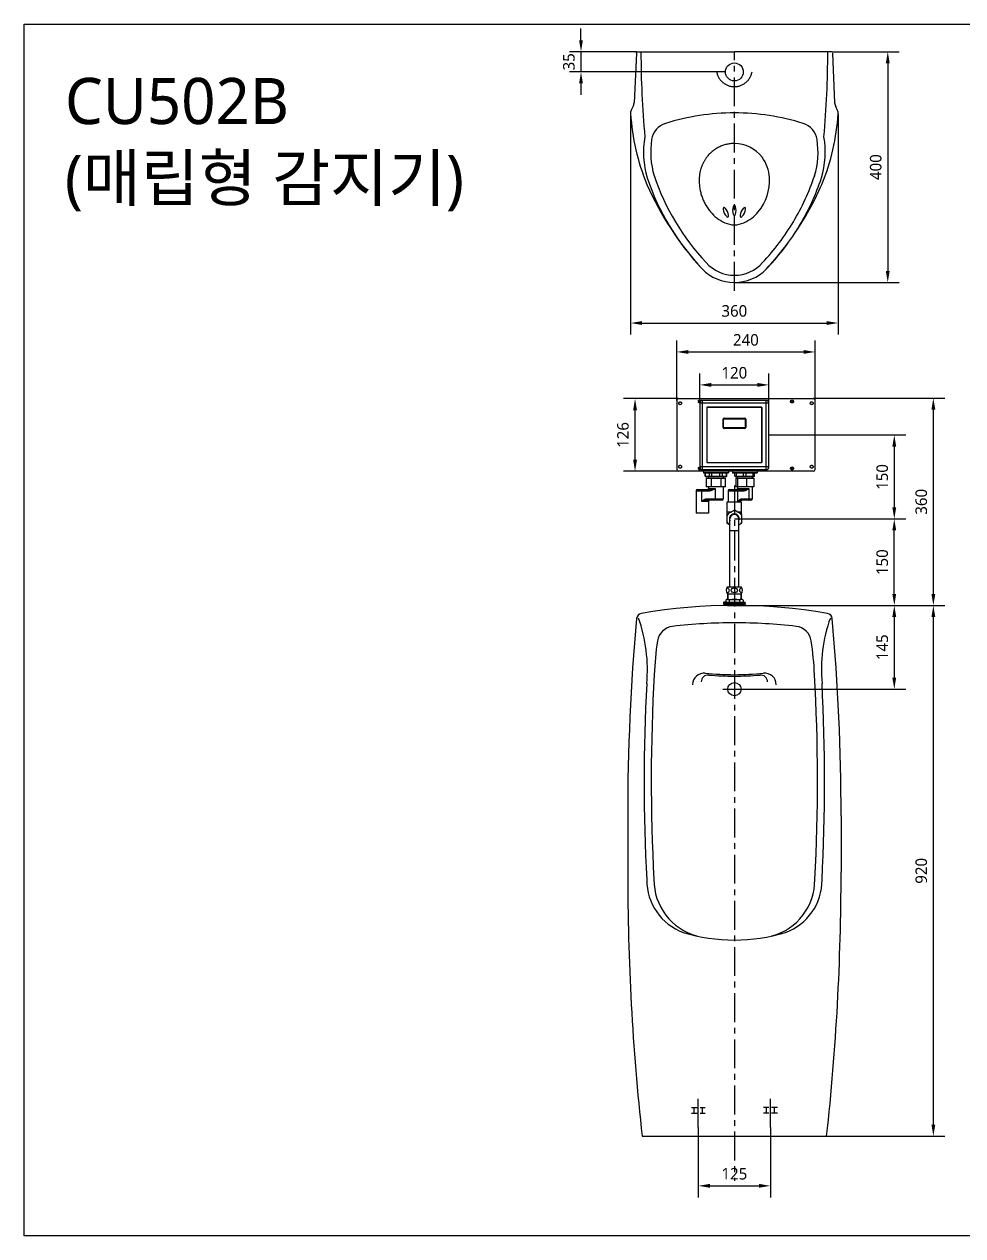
# Model space of a CAD drawing. Extents: x 56 to 5701, y -2170 to 2130.
# Drawn here: x 56 to 1683, y -2170 to -70 of the extents above; entities that cross this region are included whole.
import ezdxf

# ---------------------------------------------------------------- set-up
doc = ezdxf.new("R2010")
doc.units = 0
doc.header["$LTSCALE"] = 20
doc.header["$MEASUREMENT"] = 0
doc.linetypes.add('CENTER', pattern=[2, 1.25, -0.25, 0.25, -0.25])
doc.linetypes.add('HIDDEN', pattern=[0.375, 0.25, -0.125])
doc.layers.get('0').update_dxf_attribs({"linetype": 'CONTINUOUS'})
doc.layers.get('DEFPOINTS').update_dxf_attribs({"linetype": 'CONTINUOUS'})
for name, color, linetype in [('4', 4, 'CONTINUOUS'), ('5', 5, 'CONTINUOUS'), ('CENTER', 2, 'CENTER')]:
    doc.layers.add(name, color=color, linetype=linetype)
doc.styles.add('GHS', font='romans', dxfattribs={"bigfont": 'ghs'})
doc.styles.get("Standard").update_dxf_attribs({"font": 'NanumGothic.ttf'})
doc.dimstyles.get("Standard").update_dxf_attribs({"dimtxt": 0.18, "dimasz": 0.18, "dimexe": 0.18, "dimexo": 0.0625, "dimgap": 0.09, "dimtad": 0, "dimtih": 1, "dimtoh": 1, "dimdec": 4, "dimzin": 0, "dimdsep": 46, "dimtxsty": 'Standard', "dimcen": 0.09, "dimadec": 0, "dimazin": 0, "dimtfac": 1, "dimtdec": 4, "dimtofl": 0, "dimtmove": 0, "dimatfit": 3, "dimfxl": 1, "dimtolj": 1, "dimtzin": 0, "dimarcsym": 0})

# ---------------------------------------------------------------- blocks, each defined once
blk = doc.blocks.new('*D47')
at = {"color": 3, "lineweight": -2, "transparency": 16777216}
for p, q in [((1021, -97.4), (1021, -77.4)), ((1117.4, -117.4), (1001, -117.4)), ((1021, -117.4), (1021, -152.4)), ((1271.4, -152.4), (1001, -152.4)), ((1021, -172.4), (1021, -192.4))]:
    blk.add_line(p, q, dxfattribs=at)
at = {"color": 3, "transparency": 16777216}
for points in [[(1017.7, -97.4), (1024.3, -97.4), (1021, -117.4)], [(1017.7, -172.4), (1024.3, -172.4), (1021, -152.4)]]:
    blk.add_solid(points, dxfattribs=at)
at = {"layer": 'DEFPOINTS', "color": 0, "transparency": 16777216}
for p in [(1117.4, -117.4), (1021, -152.4), (1271.4, -152.4)]:
    blk.add_point(p, dxfattribs=at)
at = {"color": 2, "transparency": 16777216, "insert": (1000.1, -134.9), "char_height": 20, "attachment_point": 5, "rotation": 90}
blk.add_mtext('\\A1;35', dxfattribs=at)
blk = doc.blocks.new('*D48')
at = {"color": 3, "lineweight": -2, "transparency": 16777216}
for p, q in [((1456.5, -117.4), (1572.9, -117.4)), ((1552.9, -137.4), (1552.9, -497.4)), ((1286.9, -517.4), (1572.9, -517.4))]:
    blk.add_line(p, q, dxfattribs=at)
at = {"color": 3, "transparency": 16777216}
for points in [[(1549.5, -137.4), (1556.2, -137.4), (1552.9, -117.4)], [(1549.5, -497.4), (1556.2, -497.4), (1552.9, -517.4)]]:
    blk.add_solid(points, dxfattribs=at)
at = {"layer": 'DEFPOINTS', "color": 0, "transparency": 16777216}
for p in [(1456.5, -117.4), (1286.9, -517.4), (1552.9, -517.4)]:
    blk.add_point(p, dxfattribs=at)
at = {"color": 2, "transparency": 16777216, "insert": (1532.1, -317.4), "char_height": 20, "attachment_point": 5, "rotation": 90}
blk.add_mtext('\\A1;400', dxfattribs=at)
blk = doc.blocks.new('*D49')
at = {"color": 3, "lineweight": -2, "transparency": 16777216}
for p, q in [((1286.9, -1077.2), (1584.2, -1077.2)), ((1564.2, -1097.2), (1564.2, -1202.2)), ((1298.4, -1222.2), (1584.2, -1222.2))]:
    blk.add_line(p, q, dxfattribs=at)
at = {"color": 3, "transparency": 16777216}
for points in [[(1560.8, -1097.2), (1567.5, -1097.2), (1564.2, -1077.2)], [(1560.8, -1202.2), (1567.5, -1202.2), (1564.2, -1222.2)]]:
    blk.add_solid(points, dxfattribs=at)
at = {"layer": 'DEFPOINTS', "color": 0, "transparency": 16777216}
for p in [(1286.9, -1077.2), (1298.4, -1222.2), (1564.2, -1222.2)]:
    blk.add_point(p, dxfattribs=at)
at = {"color": 2, "transparency": 16777216, "insert": (1543.4, -1149.7), "char_height": 20, "attachment_point": 5, "rotation": 90}
blk.add_mtext('\\A1;145', dxfattribs=at)
blk = doc.blocks.new('*D50')
at = {"color": 3, "lineweight": -2, "transparency": 16777216}
for p, q in [((1571.9, -1077.2), (1651.9, -1077.2)), ((1631.9, -1977.2), (1631.9, -1097.2)), ((1446.9, -1997.2), (1651.9, -1997.2))]:
    blk.add_line(p, q, dxfattribs=at)
at = {"color": 3, "transparency": 16777216}
for points in [[(1628.6, -1097.2), (1635.3, -1097.2), (1631.9, -1077.2)], [(1628.6, -1977.2), (1635.3, -1977.2), (1631.9, -1997.2)]]:
    blk.add_solid(points, dxfattribs=at)
at = {"layer": 'DEFPOINTS', "color": 0, "transparency": 16777216}
for p in [(1571.9, -1077.2), (1631.9, -1077.2), (1446.9, -1997.2)]:
    blk.add_point(p, dxfattribs=at)
at = {"color": 2, "transparency": 16777216, "insert": (1611, -1537.2), "char_height": 20, "attachment_point": 5, "rotation": 90}
blk.add_mtext('\\A1;920', dxfattribs=at)
blk = doc.blocks.new('*D52')
at = {"color": 3, "lineweight": -2, "transparency": 16777216}
for p, q in [((1107, -224.8), (1107, -607.7)), ((1466.9, -224.8), (1466.9, -607.7)), ((1127, -587.7), (1446.9, -587.7))]:
    blk.add_line(p, q, dxfattribs=at)
at = {"color": 3, "transparency": 16777216}
for points in [[(1127, -584.3), (1127, -591), (1107, -587.7)], [(1446.9, -584.3), (1446.9, -591), (1466.9, -587.7)]]:
    blk.add_solid(points, dxfattribs=at)
at = {"layer": 'DEFPOINTS', "color": 0, "transparency": 16777216}
for p in [(1107, -224.8), (1466.9, -224.8), (1466.9, -587.7)]:
    blk.add_point(p, dxfattribs=at)
at = {"color": 2, "transparency": 16777216, "insert": (1286.9, -566.8), "char_height": 20, "attachment_point": 5}
blk.add_mtext('\\A1;360', dxfattribs=at)
blk = doc.blocks.new('*D44')
at = {"color": 3, "lineweight": -2, "transparency": 16777216}
for p, q in [((1224.4, -1982.2), (1224.4, -2103.2)), ((1349.4, -1982.2), (1349.4, -2103.2)), ((1244.4, -2083.2), (1329.4, -2083.2))]:
    blk.add_line(p, q, dxfattribs=at)
at = {"color": 3, "transparency": 16777216}
for points in [[(1244.4, -2079.8), (1244.4, -2086.5), (1224.4, -2083.2)], [(1329.4, -2079.8), (1329.4, -2086.5), (1349.4, -2083.2)]]:
    blk.add_solid(points, dxfattribs=at)
at = {"layer": 'DEFPOINTS', "color": 0, "transparency": 16777216}
for p in [(1224.4, -1982.2), (1349.4, -1982.2), (1349.4, -2083.2)]:
    blk.add_point(p, dxfattribs=at)
at = {"color": 2, "transparency": 16777216, "insert": (1286.9, -2062.3), "char_height": 20, "attachment_point": 5}
blk.add_mtext('\\A1;125', dxfattribs=at)
blk = doc.blocks.new('*D46')
at = {"color": 3, "lineweight": -2, "transparency": 16777216}
for p, q in [((1286.9, -927.2), (1584.2, -927.2)), ((1564.2, -1057.2), (1564.2, -947.2)), ((1564.2, -1077.2), (1584.2, -1077.2))]:
    blk.add_line(p, q, dxfattribs=at)
at = {"color": 3, "transparency": 16777216}
for points in [[(1560.8, -947.2), (1567.5, -947.2), (1564.2, -927.2)], [(1560.8, -1057.2), (1567.5, -1057.2), (1564.2, -1077.2)]]:
    blk.add_solid(points, dxfattribs=at)
at = {"layer": 'DEFPOINTS', "color": 0, "transparency": 16777216}
for p in [(1286.9, -927.2), (1564.2, -927.2), (1564.2, -1077.2)]:
    blk.add_point(p, dxfattribs=at)
at = {"color": 2, "transparency": 16777216, "insert": (1543.3, -1002.2), "char_height": 20, "attachment_point": 5, "rotation": 90}
blk.add_mtext('\\A1;150', dxfattribs=at)
blk = doc.blocks.new('*D36')
at = {"color": 3, "lineweight": -2, "transparency": 16777216}
for p, q in [((1346.9, -781.7), (1584.2, -781.7)), ((1564.2, -801.7), (1564.2, -907.2)), ((1564.2, -927.2), (1584.2, -927.2))]:
    blk.add_line(p, q, dxfattribs=at)
at = {"color": 3, "transparency": 16777216}
for points in [[(1560.8, -801.7), (1567.5, -801.7), (1564.2, -781.7)], [(1560.8, -907.2), (1567.5, -907.2), (1564.2, -927.2)]]:
    blk.add_solid(points, dxfattribs=at)
at = {"layer": 'DEFPOINTS', "color": 0, "transparency": 16777216}
for p in [(1346.9, -781.7), (1564.2, -927.2), (1564.2, -927.2)]:
    blk.add_point(p, dxfattribs=at)
at = {"color": 2, "transparency": 16777216, "insert": (1543.3, -854.5), "char_height": 20, "attachment_point": 5, "rotation": 90}
blk.add_mtext('\\A1;150', dxfattribs=at)
blk = doc.blocks.new('*D37')
at = {"color": 3, "lineweight": -2, "transparency": 16777216}
for p, q in [((1226.9, -726.7), (1226.9, -674.9)), ((1346.9, -726.7), (1346.9, -674.9)), ((1246.9, -694.9), (1326.9, -694.9))]:
    blk.add_line(p, q, dxfattribs=at)
at = {"color": 3, "transparency": 16777216}
for points in [[(1246.9, -691.5), (1246.9, -698.2), (1226.9, -694.9)], [(1326.9, -691.5), (1326.9, -698.2), (1346.9, -694.9)]]:
    blk.add_solid(points, dxfattribs=at)
at = {"layer": 'DEFPOINTS', "color": 0, "transparency": 16777216}
for p in [(1346.9, -694.9), (1226.9, -726.7), (1346.9, -726.7)]:
    blk.add_point(p, dxfattribs=at)
at = {"color": 2, "transparency": 16777216, "insert": (1286.9, -674), "char_height": 20, "attachment_point": 5}
blk.add_mtext('\\A1;120', dxfattribs=at)
blk = doc.blocks.new('*D38')
at = {"color": 3, "lineweight": -2, "transparency": 16777216}
for p, q in [((1186.9, -721.7), (1186.9, -617.8)), ((1426.9, -721.7), (1426.9, -617.8)), ((1206.9, -637.8), (1406.9, -637.8))]:
    blk.add_line(p, q, dxfattribs=at)
at = {"color": 3, "transparency": 16777216}
for points in [[(1206.9, -634.5), (1206.9, -641.1), (1186.9, -637.8)], [(1406.9, -634.5), (1406.9, -641.1), (1426.9, -637.8)]]:
    blk.add_solid(points, dxfattribs=at)
at = {"layer": 'DEFPOINTS', "color": 0, "transparency": 16777216}
for p in [(1426.9, -637.8), (1186.9, -721.7), (1426.9, -721.7)]:
    blk.add_point(p, dxfattribs=at)
at = {"color": 2, "transparency": 16777216, "insert": (1306.9, -617), "char_height": 20, "attachment_point": 5}
blk.add_mtext('\\A1;240', dxfattribs=at)
blk = doc.blocks.new('*D39')
at = {"color": 3, "lineweight": -2, "transparency": 16777216}
for p, q in [((1189.9, -718.7), (1094.7, -718.7)), ((1114.7, -824.7), (1114.7, -738.7)), ((1189.9, -844.7), (1094.7, -844.7))]:
    blk.add_line(p, q, dxfattribs=at)
at = {"color": 3, "transparency": 16777216}
for points in [[(1111.4, -738.7), (1118.1, -738.7), (1114.7, -718.7)], [(1111.4, -824.7), (1118.1, -824.7), (1114.7, -844.7)]]:
    blk.add_solid(points, dxfattribs=at)
at = {"layer": 'DEFPOINTS', "color": 0, "transparency": 16777216}
for p in [(1114.7, -718.7), (1189.9, -718.7), (1189.9, -844.7)]:
    blk.add_point(p, dxfattribs=at)
at = {"color": 2, "transparency": 16777216, "insert": (1093.8, -781.7), "char_height": 20, "attachment_point": 5, "rotation": 90}
blk.add_mtext('\\A1;126', dxfattribs=at)
blk = doc.blocks.new('*D40')
at = {"color": 3, "lineweight": -2, "transparency": 16777216}
for p, q in [((1423.9, -717.7), (1651.9, -717.7)), ((1631.9, -1057.2), (1631.9, -737.7)), ((1433.1, -1077.2), (1651.9, -1077.2))]:
    blk.add_line(p, q, dxfattribs=at)
at = {"color": 3, "transparency": 16777216}
for points in [[(1628.6, -737.7), (1635.3, -737.7), (1631.9, -717.7)], [(1628.6, -1057.2), (1635.3, -1057.2), (1631.9, -1077.2)]]:
    blk.add_solid(points, dxfattribs=at)
at = {"layer": 'DEFPOINTS', "color": 0, "transparency": 16777216}
for p in [(1423.9, -717.7), (1631.9, -717.7), (1433.1, -1077.2)]:
    blk.add_point(p, dxfattribs=at)
at = {"color": 2, "transparency": 16777216, "insert": (1611, -897.5), "char_height": 20, "attachment_point": 5, "rotation": 90}
blk.add_mtext('\\A1;360', dxfattribs=at)

msp = doc.modelspace()

# ---------------------------------------------------------------- linework, layer by layer
at = {"ltscale": 15}
for p, q in [((1117.07203, -119.91658), (1113.068, -206.10512)), ((1117.07203, -119.91658), (1117.36027, -117.43326)), ((1117.36027, -117.43326), (1286.9317, -117.43326)), ((1456.50313, -117.43326), (1286.9317, -117.43326)), ((1456.79137, -119.91658), (1460.7954, -206.10512)), ((1107.91498, -219.36391), (1111.23184, -212.45379)), ((1465.94841, -219.36391), (1462.63156, -212.45379))]:
    msp.add_line(p, q, dxfattribs=at)
at = {"color": 6, "linetype": 'Continuous'}
for p, q in [((1186.9317, -721.67708), (1186.9317, -841.67708)), ((1189.9317, -718.67708), (1423.9317, -718.67708)), ((1226.9317, -726.67708), (1226.9317, -836.67708)), ((1346.9317, -726.67708), (1226.9317, -726.67708)), ((1231.9317, -841.67708), (1231.9317, -721.67708)), ((1341.9317, -721.67708), (1231.9317, -721.67708)), ((1238.9317, -734.37708), (1238.9317, -828.97708)), ((1239.0817, -734.32708), (1239.0817, -829.02708)), ((1334.2817, -733.82708), (1239.5817, -733.82708)), ((1334.2317, -733.67708), (1239.6317, -733.67708)), ((1334.7817, -829.02708), (1334.7817, -734.32708)), ((1334.9317, -828.97708), (1334.9317, -734.37708)), ((1341.9317, -841.67708), (1341.9317, -721.67708)), ((1346.9317, -836.67708), (1346.9317, -726.67708)), ((1426.9317, -841.67708), (1426.9317, -721.67708)), ((1267.2903, -768.57444), (1267.2903, -754.44842)), ((1267.4903, -754.44816), (1267.31769, -754.27555)), ((1267.4903, -768.57469), (1267.4903, -754.44816)), ((1267.99012, -754.44816), (1267.4903, -754.44816)), ((1267.99013, -768.57469), (1267.99012, -754.44816)), ((1268.98978, -752.94868), (1268.81717, -752.77607)), ((1268.98978, -752.94868), (1268.98978, -753.44851)), ((1304.87362, -752.94868), (1268.98978, -752.94868)), ((1268.98978, -753.44851), (1304.87362, -753.44851)), ((1268.99004, -752.74868), (1304.87336, -752.74868)), ((1305.04623, -752.77607), (1304.87362, -752.94868)), ((1304.87362, -753.44851), (1304.87362, -752.94868)), ((1305.87328, -754.44816), (1305.87327, -768.57469)), ((1305.87327, -754.44816), (1306.3731, -754.44816)), ((1306.54571, -754.27556), (1306.3731, -754.44816)), ((1306.3731, -754.44816), (1306.3731, -768.57469)), ((1306.5731, -754.44842), (1306.5731, -768.57444)), ((1267.31769, -768.7473), (1267.4903, -768.57469)), ((1267.99012, -768.57469), (1267.4903, -768.57469)), ((1268.98978, -770.07418), (1268.81717, -770.24679)), ((1304.87362, -769.57434), (1268.98978, -769.57435)), ((1268.98978, -769.57435), (1268.98978, -770.07418)), ((1304.87362, -770.07418), (1268.98978, -770.07418)), ((1304.87336, -770.27418), (1268.99004, -770.27418)), ((1304.87362, -769.57435), (1304.87362, -770.07418)), ((1305.04623, -770.24679), (1304.87362, -770.07418)), ((1305.87327, -768.57469), (1306.3731, -768.57469)), ((1306.3731, -768.57469), (1306.54571, -768.7473)), ((1346.9317, -836.67708), (1226.9317, -836.67708)), ((1239.5817, -829.52708), (1334.2817, -829.52708)), ((1239.6317, -829.67708), (1334.2317, -829.67708)), ((1423.9317, -844.67708), (1189.9317, -844.67708)), ((1231.9317, -841.67708), (1341.9317, -841.67708)), ((1233.4817, -844.67708), (1233.4817, -847.17708)), ((1276.4817, -847.17708), (1233.4817, -847.17708)), ((1275.98149, -847.67708), (1233.98191, -847.67708)), ((1236.12529, -852.97708), (1236.12529, -847.67708)), ((1236.12529, -852.97708), (1273.83811, -852.97708)), ((1236.62539, -853.47708), (1273.33801, -853.47708)), ((1236.79517, -852.97708), (1236.79517, -847.67708)), ((1238.26741, -856.32708), (1238.26741, -871.32708)), ((1238.26741, -856.32708), (1271.69599, -856.32708)), ((1241.8817, -853.47708), (1241.8817, -856.32708)), ((1243.72337, -852.97708), (1243.72337, -847.67708)), ((1246.62455, -856.32708), (1246.62455, -871.32708)), ((1248.0535, -853.47708), (1248.0535, -847.67708)), ((1261.9099, -853.47708), (1261.9099, -847.67708)), ((1263.33884, -856.32708), (1263.33884, -871.32708)), ((1266.24003, -852.97708), (1266.24003, -847.67708)), ((1268.0817, -856.32708), (1268.0817, -853.47708)), ((1271.69599, -871.32708), (1271.69599, -856.32708)), ((1273.16823, -852.97708), (1273.16823, -847.67708)), ((1273.83811, -852.97708), (1273.83811, -847.67708)), ((1276.4817, -844.67708), (1276.4817, -847.17708)), ((1283.4817, -844.67708), (1283.4817, -847.17708)), ((1326.4817, -847.17708), (1283.4817, -847.17708)), ((1325.9817, -847.67708), (1283.9817, -847.67708)), ((1287.9817, -852.97708), (1287.9817, -847.67708)), ((1287.9817, -852.97708), (1321.9817, -852.97708)), ((1288.4817, -853.47708), (1321.4817, -853.47708)), ((1289.25044, -856.32708), (1289.25044, -871.32708)), ((1289.25044, -856.32708), (1320.71295, -856.32708)), ((1290.4817, -852.97708), (1290.4817, -847.67708)), ((1291.88171, -853.47708), (1291.88171, -856.32708)), ((1292.22513, -856.32708), (1292.22513, -871.32708)), ((1302.4817, -852.97708), (1302.4817, -847.67708)), ((1307.4817, -852.97708), (1307.4817, -847.67708)), ((1307.95638, -856.32708), (1307.95638, -871.32708)), ((1318.08169, -856.32708), (1318.08169, -853.47708)), ((1319.4817, -852.97708), (1319.4817, -847.67708)), ((1320.71295, -856.32708), (1320.71295, -871.32708)), ((1321.9817, -852.97708), (1321.9817, -847.67708)), ((1326.4817, -844.67708), (1326.4817, -847.17708)), ((1220.8317, -878.22708), (1220.8317, -917.22708)), ((1220.8317, -878.22708), (1243.715, -878.22708)), ((1222.8319, -876.22708), (1243.90528, -876.22708)), ((1230.33276, -896.72708), (1230.33276, -878.22708)), ((1271.69599, -871.32708), (1238.26741, -871.32708)), ((1242.2317, -871.32708), (1242.2317, -874.22708)), ((1242.2317, -874.22708), (1253.7687, -874.22708)), ((1253.7687, -874.22709), (1253.7687, -892.72708)), ((1267.7317, -871.32708), (1267.7317, -892.72708)), ((1276.4317, -878.22708), (1276.4317, -897.72708)), ((1276.4317, -878.22708), (1303.96296, -878.22708)), ((1278.4319, -876.22708), (1302.82175, -876.22708)), ((1320.71295, -871.32708), (1289.25044, -871.32708)), ((1292.2317, -871.32708), (1292.2317, -874.22708)), ((1292.2317, -874.22708), (1312.25692, -874.22708)), ((1292.92306, -896.72708), (1292.92306, -878.22708)), ((1312.25692, -874.22709), (1312.25692, -892.72708)), ((1317.7317, -871.32708), (1317.7317, -892.72708)), ((1241.8317, -896.72708), (1230.33276, -896.72708)), ((1267.7317, -892.72708), (1239.45634, -892.72708)), ((1265.73146, -894.72708), (1239.64661, -894.72708)), ((1241.8317, -896.72708), (1241.8317, -917.22708)), ((1274.4317, -919.43285), (1274.4317, -897.72708)), ((1274.43192, -897.72708), (1299.43148, -897.72708)), ((1297.4317, -896.72708), (1292.92306, -896.72708)), ((1297.4317, -896.72708), (1297.4317, -897.72708)), ((1315.73146, -894.72708), (1299.30849, -894.72708)), ((1299.4317, -919.43285), (1299.4317, -897.72708)), ((1317.7317, -892.72708), (1300.4497, -892.72708)), ((1241.83152, -917.22708), (1220.83188, -917.22708)), ((1286.9317, -912.21598), (1273.9317, -919.72153)), ((1273.9317, -919.72153), (1273.9317, -934.73264)), ((1274.4317, -914.72708), (1282.58233, -914.72708)), ((1299.9317, -919.72153), (1286.9317, -912.21598)), ((1291.28106, -914.72708), (1299.4317, -914.72708)), ((1299.9317, -934.73264), (1299.9317, -919.72153)), ((1273.9317, -934.73264), (1279.0817, -937.70599)), ((1279.0817, -1044.77708), (1279.0817, -927.22708)), ((1294.7817, -1044.77708), (1294.7817, -927.22708)), ((1294.7817, -937.70599), (1299.9317, -934.73264)), ((1279.0817, -947.22708), (1294.7817, -947.22708))]:
    msp.add_line(p, q, dxfattribs=at)
for p, q in [((1101.9317, -1441.82141), (1101.9317, -1539.65195)), ((1471.9317, -1441.82141), (1471.9317, -1539.65195)), ((1126.9317, -1997.22708), (1446.9317, -1997.22708))]:
    msp.add_line(p, q)
at = {"linetype": 'CENTER', "ltscale": 2}
for p, q in [((1224.4317, -1982.17189), (1224.4317, -1921.943)), ((1349.4317, -1982.17189), (1349.4317, -1921.943))]:
    msp.add_line(p, q, dxfattribs=at)
at = {"linetype": 'HIDDEN', "ltscale": 2}
for p, q in [((1212.4317, -1947.22708), (1236.4317, -1947.22708)), ((1217.4317, -1957.22708), (1217.4317, -1947.22708)), ((1231.4317, -1957.22708), (1231.4317, -1947.22708)), ((1361.4317, -1947.22708), (1337.4317, -1947.22708)), ((1342.4317, -1957.22708), (1342.4317, -1947.22708)), ((1356.4317, -1957.22708), (1356.4317, -1947.22708)), ((1212.4317, -1957.22708), (1236.4317, -1957.22708)), ((1361.4317, -1957.22708), (1337.4317, -1957.22708))]:
    msp.add_line(p, q, dxfattribs=at)
at = {"ltscale": 15}
msp.add_circle((1286.9317, -152.43326), 15.5, dxfattribs=at)
msp.add_circle((1286.9317, -1222.22708), 11.5)
for centre, radius, start, end in [((2764.93115, -116.08519), 1640, 180.04709662, 185.20037304), ((-191.06775, -116.08519), 1640, 354.79962696, 359.95290338), ((1093.20138, -203.79917), 20, 334.35899418, 353.37922392), ((1480.66202, -203.79917), 20, 186.62077608, 205.64100582), ((1116.93022, -223.69122), 10, 154.35899418, 186.38322733), ((1495.06928, -200.10063), 388.86247, 183.64214915, 202.25817789), ((1286.9317, -623.43326), 400, 90, 107.34418654), ((1286.9317, -623.43326), 400, 72.65581346, 90), ((1078.79412, -200.10063), 388.86247, 337.74182211, 356.35785085), ((1456.93318, -223.69122), 10, 353.61677267, 25.64100582), ((1178.12115, -275.02938), 35, 107.34418654, 171.15619449), ((1395.74225, -275.02938), 35, 8.84380551, 72.65581346), ((1284.20729, -291.53544), 154.86256, 170.0335913, 196.71550028), ((1284.20729, -291.53544), 142.36256, 171.15619449, 196.71550028), ((1289.65611, -291.53544), 142.36256, 343.28449972, 8.84380551), ((1289.65611, -291.53544), 154.86256, 343.28449972, 9.9664087), ((1286.9317, -336.43326), 60, 36.86989765, 90), ((1282.9317, -339.43326), 65, 3.17485597, 36.86989765), ((1262.9624, -340.54092), 85, 320.24974239, 3.17485597), ((1299.36842, -350.13256), 70, 219.75025761, 245.50855946), ((1271.42721, -389.86717), 4, 151.83564215, 188.70553979), ((1268.78242, -388.45116), 1, 114.9657445, 151.83564215), ((1268.78242, -388.45116), 1, 78.09584685, 114.9657445), ((1268.16359, -391.38665), 4, 41.22594921, 78.09584685), ((1288.7317, -386.83326), 4, 126.86989765, 163.73979529), ((1286.9317, -384.43326), 1, 90, 126.86989765), ((1286.9317, -384.43326), 1, 53.13010235, 90), ((1285.1317, -386.83326), 4, 16.26020471, 53.13010235), ((1305.69981, -391.38665), 4, 101.90415315, 138.77405079), ((1274.49498, -350.13256), 70, 294.49144054, 320.24974239), ((1305.08098, -388.45116), 1, 65.0342555, 101.90415315), ((1305.08098, -388.45116), 1, 28.16435785, 65.0342555), ((1302.43619, -389.86717), 4, 351.29446021, 28.16435785), ((1286.9317, -377.43326), 40, 245.50855946, 270), ((1276.15446, -400.02065), 4, 221.22594921, 258.09584685), ((1275.53564, -402.95613), 1, 258.09584685, 294.9657445), ((1275.53564, -402.95613), 1, 294.9657445, 331.83564215), ((1272.89085, -401.54012), 4, 331.83564215, 8.70553979), ((1288.7317, -398.03326), 4, 196.26020471, 233.13010235), ((1286.9317, -400.43326), 1, 233.13010235, 270), ((1286.9317, -400.43326), 1, 270, 306.86989765), ((1286.9317, -377.43326), 40, 270, 294.49144054), ((1285.1317, -398.03326), 4, 306.86989765, 343.73979529), ((1300.97255, -401.54012), 4, 171.29446021, 208.16435785), ((1298.32776, -402.95613), 1, 208.16435785, 245.0342555), ((1298.32776, -402.95613), 1, 245.0342555, 281.90415315), ((1297.70894, -400.02065), 4, 281.90415315, 318.77405079), ((1286.9317, -439.63326), 65.3, 270, 318.62355229)]:
    msp.add_arc(centre, radius, start, end, dxfattribs=at)
at = {"linetype": 'CENTER', "ltscale": 15}
for centre, radius, start, end in [((1286.9317, -146.82135), 31.11191, 190.39178839, 349.60821161), ((1286.9317, -336.43326), 60, 90, 143.13010235), ((1290.9317, -339.43326), 65, 143.13010235, 176.82514403), ((1310.901, -340.54092), 85, 176.82514403, 219.75025761), ((1035.4569, -200.61934), 412.20045, 316.79870078, 341.42364839), ((949.54367, -131.57575), 534.63353, 317.32608446, 336.1918423), ((1035.47668, -200.62069), 424.68014, 316.74868988, 341.399918)]:
    msp.add_arc(centre, radius, start, end, dxfattribs=at)
for centre, radius, start, end in [((1538.4065, -200.61934), 412.20045, 198.57635161, 223.20129922), ((1624.31973, -131.57575), 534.63353, 203.8081577, 222.67391554), ((1538.38671, -200.62069), 424.68014, 198.600082, 223.25131012), ((1291.19679, -386.84004), 24, 188.70553979, 221.22594921), ((1253.12126, -404.56725), 24, 8.70553979, 41.22594921), ((1307.9317, -392.43326), 24, 163.73979529, 196.26020471), ((1265.9317, -392.43326), 24, 343.73979529, 16.26020471), ((1320.74214, -404.56725), 24, 138.77405079, 171.29446021), ((1282.6666, -386.84004), 24, 318.77405079, 351.29446021), ((1286.9317, -439.63326), 65.3, 221.37644771, 270), ((1286.9317, -439.63326), 77.8, 224.29358766, 270), ((1286.9317, -439.63326), 77.8, 270, 315.70641234), ((1127.27976, -1100.88413), 10, 99.77866116, 175.44529133), ((1286.9317, -2027.22708), 950, 80.22133884, 99.77866116), ((1446.58364, -1100.88413), 10, 4.55470867, 80.22133884), ((4906.63115, -1441.84035), 3804.69945, 174.84656323, 179.99971476), ((874.21431, -1187.9212), 261.89481, 354.56496938, 19.85303482), ((1286.9317, -2027.22708), 920, 90, 96.6928019), ((1286.9317, -2027.22708), 920, 83.3071981, 90), ((1699.64909, -1187.9212), 261.89481, 160.14696518, 185.43503062), ((-2332.76775, -1441.84035), 3804.69945, 0.00028524, 5.15343677), ((1183.20579, -1143.29217), 30, 96.6928019, 170.89533946), ((1390.65761, -1143.29217), 30, 9.10466054, 83.3071981), ((1743.6247, -1224.98905), 596.33956, 171.6651681, 177.33169033), ((830.2387, -1224.98905), 596.33956, 2.66830967, 8.3348319), ((1234.4317, -1214.51539), 20, 84.20545719, 180), ((1286.9317, -697.17241), 500, 264.20545719, 270), ((1286.9317, -697.17241), 500, 270, 275.79454281), ((1339.4317, -1214.51539), 20, 0, 95.79454281), ((4330.99841, -1382.79658), 3200.58839, 176.95404256, 183.04595744), ((4370.58733, -1379.32089), 3227.79607, 176.7659826, 183.07267179), ((1241.4317, -1209.71144), 12, 84.92693875, 180), ((1286.9317, -697.17241), 502.55467, 264.92693875, 270), ((1286.9317, -697.17241), 502.55467, 270, 275.07306125), ((1332.4317, -1209.71144), 12, 0, 95.07306125), ((-1796.72393, -1379.32089), 3227.79607, 356.92732821, 3.2340174), ((-1757.13501, -1382.79658), 3200.58839, 356.95404256, 3.04595744), ((5301.9317, -1539.65195), 4200, 180, 186.25458716), ((1231.22496, -1553.34162), 96.29443, 179.71705137, 250.04428441), ((1248.12839, -1552.87576), 100.69813, 179.69456317, 254.84911628), ((1325.735, -1552.87576), 100.69813, 285.15088372, 0.30543683), ((1342.63844, -1553.34162), 96.29443, 289.95571559, 0.28294863), ((-2728.0683, -1539.65195), 4200, 353.74541284, 0), ((1286.9317, -1357.22711), 300, 252.82818485, 270), ((1286.9317, -1357.22711), 300, 270, 287.17181515)]:
    msp.add_arc(centre, radius, start, end)
at = {"color": 6, "linetype": 'Continuous'}
for centre, radius, start, end in [((1189.9317, -721.67708), 3, 90, 180), ((1231.9317, -726.67708), 5, 90, 180), ((1239.6317, -734.37708), 0.7, 90, 180), ((1239.5817, -734.32708), 0.5, 90, 180), ((1334.2317, -734.37708), 0.7, 0, 90), ((1334.2817, -734.32708), 0.5, 0, 90), ((1341.9317, -726.67708), 5, 0, 90), ((1423.9317, -721.67708), 3, 0, 90), ((1268.9903, -754.44868), 1.7, 90.00866291, 179.99133709), ((1304.8731, -754.44868), 1.7, 0.00866291, 89.99133709), ((1268.9903, -768.57418), 1.7, 180.00866291, 269.99133709), ((1304.8731, -768.57418), 1.7, 270.00866291, 359.99133709), ((1231.9317, -836.67708), 5, 180, 270), ((1239.6317, -828.97708), 0.7, 180, 270), ((1239.5817, -829.02708), 0.5, 180, 270), ((1334.2317, -828.97708), 0.7, 270, 0), ((1334.2817, -829.02708), 0.5, 270, 0), ((1341.9317, -836.67708), 5, 270, 0), ((1189.9317, -841.67708), 3, 180, 270), ((1233.9817, -847.17708), 0.5, 180, 270), ((1236.62529, -852.97708), 0.5, 180, 270), ((1273.33811, -852.97708), 0.5, 270, 0), ((1275.9817, -847.17708), 0.5, 270, 0), ((1283.9817, -847.17708), 0.5, 180, 270), ((1288.4817, -852.97708), 0.5, 180, 270), ((1321.4817, -852.97708), 0.5, 270, 0), ((1325.9817, -847.17708), 0.5, 270, 0), ((1423.9317, -841.67708), 3, 270, 0), ((1222.8317, -878.22708), 2, 90, 180), ((1240.2317, -874.22708), 2, 270, 0), ((1278.4317, -878.22708), 2, 90, 180), ((1290.2317, -874.22708), 2, 270, 0), ((1243.8317, -896.72708), 2, 90, 180), ((1265.7317, -892.72708), 2, 270, 0), ((1299.4317, -896.72708), 2, 93.50947892, 180), ((1315.7317, -892.72708), 2, 270, 0), ((1286.9317, -927.22708), 14, 141.7867893, 158.2132107), ((1286.9317, -927.22708), 8.5, 338.1987165, 201.8012835), ((1286.9317, -927.22708), 7.85, 0, 180), ((1286.9317, -927.22708), 14, 81.7867893, 98.2132107), ((1286.9317, -927.22708), 14, 21.7867893, 38.2132107), ((1286.9317, -927.22708), 14, 201.7867893, 218.2132107), ((1286.9317, -927.22708), 14, 321.7867893, 338.2132107)]:
    msp.add_arc(centre, radius, start, end, dxfattribs=at)
for points, start_tangent, end_tangent in [([(1190.4317, -726.67708), (1190.65558, -725.64302), (1191.22117, -724.85387), (1191.56463, -724.58397), (1191.93066, -724.38625), (1192.83555, -724.17893), (1193.85787, -724.35497), (1194.74292, -724.95387), (1195.27617, -725.80906), (1195.4317, -726.67708)], (0, 1), (0, -1)), ([(1192.93171, -729.17703), (1192.83555, -729.17523), (1191.93066, -728.96792), (1191.56463, -728.7702), (1191.22117, -728.5003), (1190.65558, -727.71114), (1190.4317, -726.67708)], (-0.9999994154, -0.0010813181), (0, 1)), ([(1195.4317, -726.67708), (1195.27617, -727.54511), (1194.74292, -728.4003), (1193.85787, -728.9992), (1192.93171, -729.17703)], (0, -1), (-0.9999994154, -0.0010813181)), ([(1224.4317, -723.67708), (1224.65558, -722.64302), (1225.22117, -721.85387), (1225.56463, -721.58397), (1225.93066, -721.38625), (1226.83555, -721.17893), (1227.85787, -721.35497), (1228.74292, -721.95387), (1229.1636, -722.55174)], (0, 1), (0.4511301704, -0.8924581611)), ([(1226.98928, -726.17629), (1226.83555, -726.17523), (1225.93066, -725.96792), (1225.56463, -725.7702), (1225.22117, -725.5003), (1224.65558, -724.71114), (1224.4317, -723.67708)], (-0.99970297, -0.0243715349), (0, 1)), ([(1225.2317, -723.67708), (1225.38394, -722.97392), (1225.76854, -722.4373), (1226.00209, -722.25377), (1226.25099, -722.11932), (1226.86631, -721.97834), (1227.56149, -722.09805), (1228.16333, -722.5053), (1228.51833, -723.06676)], (0, 1), (0.3605506921, -0.9327396198)), ([(1227.13326, -725.36482), (1226.86631, -725.37583), (1226.25099, -725.23485), (1226.00209, -725.1004), (1225.76854, -724.91687), (1225.38394, -724.38025), (1225.2317, -723.67708)], (-0.9928795573, -0.1191225618), (0, 1)), ([(1305.43689, -721.67333), (1305.56463, -721.58397), (1305.93066, -721.38625), (1306.83555, -721.17893), (1307.85787, -721.35497), (1308.42597, -721.67403)], (0.8017090593, 0.5977144672), (0.8023380152, -0.5968699267)), ([(1384.4317, -723.67708), (1384.65558, -722.64302), (1385.22117, -721.85387), (1385.56463, -721.58397), (1385.93066, -721.38625), (1386.83555, -721.17893), (1387.85787, -721.35497), (1388.74292, -721.95387), (1389.27617, -722.80906), (1389.4317, -723.67708)], (0, 1), (0, -1)), ([(1389.4317, -723.67708), (1389.27617, -724.54511), (1388.74292, -725.4003), (1387.85787, -725.9992), (1386.83555, -726.17523), (1385.93066, -725.96792), (1385.56463, -725.7702), (1385.22117, -725.5003), (1384.65558, -724.71114), (1384.4317, -723.67708)], (0, -1), (0, 1)), ([(1385.2317, -723.67708), (1385.38394, -722.97392), (1385.76854, -722.4373), (1386.00209, -722.25377), (1386.25099, -722.11932), (1386.86631, -721.97834), (1387.56149, -722.09805), (1388.16333, -722.5053), (1388.52594, -723.08683), (1388.6317, -723.67708)], (0, 1), (0, -1)), ([(1388.6317, -723.67708), (1388.52594, -724.26734), (1388.16333, -724.84887), (1387.56149, -725.25612), (1386.86631, -725.37583), (1386.25099, -725.23485), (1386.00209, -725.1004), (1385.76854, -724.91687), (1385.38394, -724.38025), (1385.2317, -723.67708)], (0, -1), (0, 1)), ([(1418.4317, -726.67708), (1418.65558, -725.64302), (1419.22117, -724.85387), (1419.56463, -724.58397), (1419.93066, -724.38625), (1420.83555, -724.17893), (1420.93169, -724.17714)], (0, 1), (0.9999994234, -0.0010738672)), ([(1420.93171, -729.17703), (1420.83555, -729.17523), (1419.93066, -728.96792), (1419.56463, -728.7702), (1419.22117, -728.5003), (1418.65558, -727.71114), (1418.4317, -726.67708)], (-0.9999994154, -0.0010813092), (0, 1)), ([(1420.93169, -724.17714), (1421.85787, -724.35497), (1422.74292, -724.95387), (1423.27617, -725.80906), (1423.4317, -726.67708)], (0.9999994234, -0.0010738672), (0, -1)), ([(1423.4317, -726.67708), (1423.27617, -727.54511), (1422.74292, -728.4003), (1421.85787, -728.9992), (1420.93171, -729.17703)], (0, -1), (-0.9999994154, -0.0010813092)), ([(1268.98978, -752.94868), (1268.52778, -753.02171), (1268.1078, -753.23563), (1267.77489, -753.56943), (1267.56299, -753.98718), (1267.4903, -754.44816)], (-0.9999999767, -0.0002160328), (-0.0002163027, -0.9999999766)), ([(1267.99012, -754.44816), (1268.03899, -754.1392), (1268.18169, -753.85954), (1268.40408, -753.63796), (1268.6831, -753.49665), (1268.98978, -753.44851)], (-0.0000000515, 1), (1, 0.0000000434)), ([(1306.3731, -754.44816), (1306.30028, -753.98681), (1306.08729, -753.56775), (1305.75405, -753.2345), (1305.33498, -753.0215), (1304.87362, -752.94868)], (-0.0002292509, 0.9999999737), (-0.9999999737, 0.0002292509)), ([(1304.87362, -753.44851), (1305.18131, -753.49697), (1305.46072, -753.63898), (1305.6828, -753.86106), (1305.82481, -754.14047), (1305.87328, -754.44816)], (1, 0.000000026), (-0.000000026, -1)), ([(1267.4903, -768.57469), (1267.56332, -769.03669), (1267.77725, -769.45667), (1268.11105, -769.78958), (1268.5288, -770.00148), (1268.98978, -770.07418)], (0.0002160324, -0.9999999767), (0.9999999766, -0.0002163029)), ([(1268.98978, -769.57435), (1268.68081, -769.52548), (1268.40116, -769.38278), (1268.17958, -769.1604), (1268.03827, -768.88138), (1267.99013, -768.57469)], (-1, -0.000000051), (-0.0000000428, 1)), ([(1304.87362, -770.07418), (1305.33562, -770.00115), (1305.7556, -769.78723), (1306.08851, -769.45343), (1306.3004, -769.03568), (1306.3731, -768.57469)], (0.9999999767, 0.0002160334), (0.0002163033, 0.9999999766)), ([(1305.87327, -768.57469), (1305.82441, -768.88366), (1305.68171, -769.16332), (1305.45932, -769.38489), (1305.1803, -769.5262), (1304.87362, -769.57434)], (0.0000000513, -1), (-1, -0.0000000424)), ([(1190.4317, -836.67708), (1190.65558, -835.64302), (1191.22117, -834.85387), (1191.56463, -834.58397), (1191.93066, -834.38625), (1192.83555, -834.17893), (1192.93169, -834.17714)], (0, 1), (0.9999994234, -0.0010738521)), ([(1192.93171, -839.17703), (1192.83555, -839.17523), (1191.93066, -838.96792), (1191.56463, -838.7702), (1191.22117, -838.5003), (1190.65558, -837.71114), (1190.4317, -836.67708)], (-0.9999994154, -0.0010813181), (0, 1)), ([(1192.93169, -834.17714), (1193.85787, -834.35497), (1194.74292, -834.95387), (1195.27617, -835.80906), (1195.4317, -836.67708)], (0.9999994234, -0.0010738521), (0, -1)), ([(1195.4317, -836.67708), (1195.27617, -837.54511), (1194.74292, -838.4003), (1193.85787, -838.9992), (1192.93171, -839.17703)], (0, -1), (-0.9999994154, -0.0010813181)), ([(1224.4317, -839.67708), (1224.65558, -838.64302), (1225.22117, -837.85387), (1225.56463, -837.58397), (1225.93066, -837.38625), (1226.83555, -837.17893), (1226.98929, -837.17788)], (0, 1), (0.9997029002, -0.0243743999)), ([(1229.1636, -840.80243), (1228.74292, -841.4003), (1227.85787, -841.9992), (1226.83555, -842.17523), (1225.93066, -841.96792), (1225.56463, -841.7702), (1225.22117, -841.5003), (1224.65558, -840.71114), (1224.4317, -839.67708)], (-0.4511325122, -0.8924569773), (0, 1)), ([(1225.2317, -839.67708), (1225.38394, -838.97392), (1225.76854, -838.4373), (1226.00209, -838.25377), (1226.25099, -838.11932), (1226.86631, -837.97834), (1227.13325, -837.98935)], (0, 1), (0.9928801412, -0.1191176949)), ([(1228.51833, -840.28741), (1228.16333, -840.84887), (1227.56149, -841.25612), (1226.86631, -841.37583), (1226.25099, -841.23485), (1226.00209, -841.1004), (1225.76854, -840.91687), (1225.38394, -840.38025), (1225.2317, -839.67708)], (-0.3605484364, -0.9327404918), (0, 1)), ([(1384.4317, -839.67708), (1384.65558, -838.64302), (1385.22117, -837.85387), (1385.56463, -837.58397), (1385.93066, -837.38625), (1386.83555, -837.17893), (1387.85787, -837.35497), (1388.74292, -837.95387), (1389.27617, -838.80906), (1389.4317, -839.67708)], (0, 1), (0, -1)), ([(1389.4317, -839.67708), (1389.27617, -840.54511), (1388.74292, -841.4003), (1387.85787, -841.9992), (1386.83555, -842.17523), (1385.93066, -841.96792), (1385.56463, -841.7702), (1385.22117, -841.5003), (1384.65558, -840.71114), (1384.4317, -839.67708)], (0, -1), (0, 1)), ([(1385.2317, -839.67708), (1385.38394, -838.97392), (1385.76854, -838.4373), (1386.00209, -838.25377), (1386.25099, -838.11932), (1386.86631, -837.97834), (1387.56149, -838.09805), (1388.16333, -838.5053), (1388.52594, -839.08683), (1388.6317, -839.67708)], (0, 1), (0, -1)), ([(1388.6317, -839.67708), (1388.52594, -840.26734), (1388.16333, -840.84887), (1387.56149, -841.25612), (1386.86631, -841.37583), (1386.25099, -841.23485), (1386.00209, -841.1004), (1385.76854, -840.91687), (1385.38394, -840.38025), (1385.2317, -839.67708)], (0, -1), (0, 1)), ([(1418.4317, -836.67708), (1418.65558, -835.64302), (1419.22117, -834.85387), (1419.56463, -834.58397), (1419.93066, -834.38625), (1420.83555, -834.17893), (1420.93169, -834.17714)], (0, 1), (0.9999994234, -0.0010738672)), ([(1423.4317, -836.67708), (1423.27617, -837.54511), (1422.74292, -838.4003), (1421.85787, -838.9992), (1420.83555, -839.17523), (1419.93066, -838.96792), (1419.56463, -838.7702), (1419.22117, -838.5003), (1418.65558, -837.71114), (1418.4317, -836.67708)], (0, -1), (0, 1)), ([(1420.93169, -834.17714), (1421.85787, -834.35497), (1422.74292, -834.95387), (1423.27617, -835.80906), (1423.4317, -836.67708)], (0.9999994234, -0.0010738672), (0, -1)), ([(1236.79517, -852.97708), (1236.82813, -853.16843), (1236.92199, -853.33064), (1237.06247, -853.43902), (1237.22818, -853.47708)], (0, -1), (1, 0)), ([(1243.72337, -852.97708), (1243.75633, -853.16843), (1243.8502, -853.33064), (1243.99068, -853.43902), (1244.15638, -853.47708)], (0, -1), (1, 0)), ([(1266.24003, -852.97708), (1266.20707, -853.16843), (1266.1132, -853.33064), (1265.97272, -853.43902), (1265.80702, -853.47708)], (0, -1), (-1, 0)), ([(1273.16823, -852.97708), (1273.13527, -853.16843), (1273.04141, -853.33064), (1272.90093, -853.43902), (1272.73522, -853.47708)], (0, -1), (-1, 0)), ([(1290.4817, -852.97708), (1290.50073, -853.16843), (1290.55492, -853.33064), (1290.63603, -853.43902), (1290.7317, -853.47708)], (0, -1), (1, 0)), ([(1302.4817, -852.97708), (1302.50073, -853.16843), (1302.55492, -853.33064), (1302.63603, -853.43902), (1302.7317, -853.47708)], (0, -1), (1, 0)), ([(1308.42597, -841.68014), (1307.85787, -841.9992), (1306.83555, -842.17523), (1305.93066, -841.96792), (1305.56463, -841.7702), (1305.4369, -841.68084)], (-0.80233864, -0.5968690868), (-0.8017096765, 0.5977136392)), ([(1307.4817, -852.97708), (1307.46267, -853.16843), (1307.40848, -853.33064), (1307.32737, -853.43902), (1307.2317, -853.47708)], (0, -1), (-1, 0)), ([(1319.4817, -852.97708), (1319.46267, -853.16843), (1319.40848, -853.33064), (1319.32737, -853.43902), (1319.2317, -853.47708)], (0, -1), (-1, 0)), ([(1230.52303, -876.22708), (1230.47378, -876.29523), (1230.42789, -876.49503), (1230.38849, -876.81287), (1230.35825, -877.22708), (1230.33924, -877.70945), (1230.33276, -878.22708)], (-1, 0), (0, -1)), ([(1243.715, -878.22708), (1245.15199, -878.11311), (1246.70537, -877.76337), (1248.33387, -877.1847), (1250.0436, -876.38607), (1251.85063, -875.38517), (1253.7687, -874.22709)], (0.9999999997, -0.0000245522), (0.8525943391, 0.5225733374)), ([(1243.90528, -876.22708), (1243.85603, -876.29523), (1243.81014, -876.49504), (1243.77073, -876.81288), (1243.7405, -877.22709), (1243.72149, -877.70945), (1243.715, -878.22708)], (-1, 0), (-0.0000034518, -1)), ([(1243.90528, -876.22708), (1245.01527, -876.16968), (1246.3125, -875.99461), (1247.80599, -875.70525), (1249.53368, -875.3061), (1251.52627, -874.80593), (1253.7687, -874.22708)], (0.9999999999, -0.0000113635), (0.9682665919, 0.249919601)), ([(1291.78185, -876.22708), (1292.07721, -876.29523), (1292.35245, -876.49503), (1292.5888, -876.81287), (1292.77016, -877.22708), (1292.88417, -877.70944), (1292.92306, -878.22708)], (1, 0), (0, -1)), ([(1302.82175, -876.22708), (1303.97806, -876.16968), (1305.31472, -875.99461), (1306.8195, -875.70525), (1308.49736, -875.30609), (1310.33196, -874.80593), (1312.25692, -874.22708)], (0.9999999999, -0.0000108815), (0.9543744287, 0.2986125413)), ([(1302.82175, -876.22708), (1303.11712, -876.29523), (1303.39236, -876.49504), (1303.62871, -876.81288), (1303.81007, -877.22709), (1303.92407, -877.70945), (1303.96296, -878.22708)], (1, 0), (-0.0000028475, -1)), ([(1303.96296, -878.22708), (1305.14842, -878.11311), (1306.42991, -877.76337), (1307.77337, -877.1847), (1309.18384, -876.38607), (1310.67458, -875.38517), (1312.25692, -874.22709)], (0.9999999996, -0.0000297598), (0.8026865813, 0.5964010833)), ([(1239.45634, -892.72708), (1238.38167, -892.80159), (1237.21408, -893.03705), (1235.97722, -893.44209), (1234.68207, -894.01788), (1233.32561, -894.76188), (1231.88856, -895.66896), (1230.33276, -896.72708)], (-0.9999999999, -0.0000121308), (-0.8233620111, -0.5675165184)), ([(1239.64661, -894.72708), (1238.80586, -894.76462), (1237.829, -894.88257), (1236.70459, -895.0852), (1235.41497, -895.37307), (1233.93617, -895.7449), (1232.24487, -896.19819), (1230.33276, -896.72708)], (-1, -0.0000035702), (-0.9633273926, -0.2683287808)), ([(1239.64661, -894.72708), (1239.59736, -894.65894), (1239.55147, -894.45913), (1239.51206, -894.1413), (1239.48183, -893.72708), (1239.46282, -893.24472), (1239.45634, -892.72708)], (-1, 0), (0.0000017778, 1)), ([(1253.95897, -894.72708), (1253.90973, -894.65894), (1253.86383, -894.45914), (1253.82443, -894.1413), (1253.79419, -893.72708), (1253.77518, -893.24472), (1253.7687, -892.72708)], (-1, 0), (0, 1)), ([(1300.4497, -892.72708), (1299.56314, -892.80159), (1298.59992, -893.03705), (1297.57955, -893.44209), (1296.51109, -894.01788), (1295.39206, -894.76187), (1294.20654, -895.66896), (1292.92306, -896.72708)], (-0.9999999999, -0.0000147049), (-0.7674252368, -0.6411384452)), ([(1299.30849, -894.72708), (1298.79633, -894.76462), (1298.19846, -894.88256), (1297.49821, -895.0852), (1296.66739, -895.37307), (1295.66378, -895.7449), (1294.43365, -896.19819), (1292.92306, -896.72708)], (-1, -0.0000058559), (-0.9474578154, -0.3198807403)), ([(1299.30849, -894.72708), (1299.60386, -894.65893), (1299.8791, -894.45913), (1300.11545, -894.14129), (1300.29681, -893.72708), (1300.41082, -893.24472), (1300.4497, -892.72708)], (1, 0), (0.0000014666, 1)), ([(1311.11571, -894.72708), (1311.41107, -894.65893), (1311.68631, -894.45913), (1311.92266, -894.1413), (1312.10402, -893.72708), (1312.21803, -893.24472), (1312.25692, -892.72708)], (1, 0), (0, 1))]:
    msp.add_spline(points, degree=3, dxfattribs=dict(at, start_tangent=start_tangent, end_tangent=end_tangent))
at = {"layer": '4'}
for p, q in [((1274.9317, -1044.77708), (1298.9317, -1044.77708)), ((1279.0317, -1044.77708), (1294.8317, -1044.77708)), ((1271.9317, -1068.22708), (1271.9317, -1071.72708)), ((1274.9317, -1056.77708), (1298.9412, -1056.7644)), ((1274.9317, -1056.77708), (1274.9317, -1066.73668)), ((1274.9317, -1066.72708), (1275.8317, -1066.72708)), ((1275.8317, -1056.77661), (1275.8317, -1066.77016)), ((1275.8317, -1066.72708), (1298.0317, -1066.72708)), ((1277.9317, -1068.22708), (1277.9317, -1071.72708)), ((1295.9317, -1068.22708), (1295.9317, -1071.72708)), ((1298.0317, -1056.76488), (1298.0317, -1066.77016)), ((1298.9317, -1066.72708), (1298.0317, -1066.72708)), ((1298.9317, -1056.7644), (1298.9317, -1066.73668)), ((1301.9317, -1068.22708), (1301.9317, -1071.72708)), ((1268.4317, -1073.72708), (1268.4317, -1074.22708)), ((1275.8317, -1073.72708), (1268.4317, -1073.72708)), ((1268.9317, -1074.22708), (1268.4317, -1074.22708)), ((1271.9317, -1071.72708), (1268.9317, -1071.72708)), ((1268.9317, -1074.22708), (1304.9317, -1074.22708)), ((1268.9317, -1074.22708), (1268.9317, -1077.22708)), ((1274.9317, -1077.22708), (1268.9317, -1077.22708)), ((1271.9317, -1071.72708), (1301.9317, -1071.72708)), ((1274.9317, -1077.22708), (1298.0317, -1077.22708)), ((1275.8317, -1073.72708), (1298.0317, -1073.72708)), ((1277.5804, -1077.22708), (1286.9317, -1077.22708)), ((1296.283, -1077.22708), (1286.9317, -1077.22708)), ((1298.0317, -1073.72708), (1305.4317, -1073.72708)), ((1298.9317, -1077.22708), (1298.0317, -1077.22708)), ((1298.9317, -1077.22708), (1304.9317, -1077.22708)), ((1301.9317, -1071.72708), (1304.9317, -1071.72708)), ((1304.9317, -1074.22708), (1304.9317, -1077.22708)), ((1304.9317, -1074.22708), (1305.4317, -1074.22708)), ((1305.4317, -1073.72708), (1305.4317, -1074.22708))]:
    msp.add_line(p, q, dxfattribs=at)
for centre, radius, start, end in [((1282.9317, -1050.77708), 10, 143.13010235, 216.86989765), ((1290.9317, -1050.77708), 10, 323.13010235, 36.86989765), ((1274.9317, -1070.50119), 3.76451, 37.16340115, 142.83659885), ((1286.9317, -1094.47708), 27.75, 71.07535558, 108.92464442), ((1298.9317, -1070.50119), 3.76451, 37.16340115, 142.83659885), ((1268.9317, -1072.72708), 1, 90, 270), ((1304.9317, -1072.72708), 1, 270, 90)]:
    msp.add_arc(centre, radius, start, end, dxfattribs=at)
for centre, start_param, end_param in [((1272.76633, -1050.96573), -1.3624876177, 1.3921057734), ((1301.16038, -1050.96573), 1.7604916606, 4.4931926396)]:
    msp.add_ellipse(centre, major_axis=(5.51486, 0), ratio=0.7633054456, start_param=start_param, end_param=end_param, dxfattribs=at)
msp.add_ellipse((1286.92609, -1050.96573), major_axis=(-5.51486, 0), ratio=0.7633054456, dxfattribs=at)
at = {"layer": '5'}
msp.add_lwpolyline([(55.69321, -69.73746), (3155.69321, -69.73746), (3155.69321, -2169.73746), (55.69321, -2169.73746)], close=True, dxfattribs=at)
at = {"layer": 'CENTER', "color": 2, "linetype": 'CENTER', "ltscale": 2}
for p, q in [((1286.9317, -531.86031), (1286.9317, -117.43326)), ((1286.9317, -869.26931), (1286.9317, -2019.41414)), ((1286.9317, -869.26931), (1286.9317, -2074.41414)), ((1267.16813, -1222.22708), (1306.69527, -1222.22708))]:
    msp.add_line(p, q, dxfattribs=at)

# ---------------------------------------------------------------- texts
at = {"insert": (126.19586, -162.78658), "char_height": 80, "width": 822.6484852, "attachment_point": 1, "style": 'GHS'}
msp.add_mtext('{\\fNanumGothic|b0|i0|c0|p50;CU\\fNanumGothic|b0|i0|c129|p50;502\\fNanumGothic|b0|i0|c0|p50;B\\fNanumGothic|b0|i0|c129|p50;\\P(매립형 감지기)}', dxfattribs=at)

# ---------------------------------------------------------------- dimensions: what is measured, and where the dimension line sits
for base, p1, p2, override, picture, middle in [((1020.99221, -152.43326), (1117.36027, -117.43326), (1271.4317, -152.43326), {"dimtxt": 20, "dimasz": 20, "dimexe": 20, "dimexo": 0, "dimgap": 10, "dimtad": 1, "dimtih": 0, "dimzin": 8, "dimclrd": 3, "dimclre": 3, "dimclrt": 2, "dimtix": 1, "dimtofl": 1}, '*D47', (1000.09092, -134.93326)), ((1552.87119, -517.43326), (1456.50313, -117.43326), (1286.9317, -517.43326), {"dimtxt": 20, "dimasz": 20, "dimexe": 20, "dimexo": 0, "dimgap": 10, "dimtad": 1, "dimtih": 0, "dimzin": 8, "dimclrd": 3, "dimclre": 3, "dimclrt": 2, "dimtix": 1, "dimtofl": 1}, '*D48', (1532.05574, -317.43326)), ((1114.72781, -718.67708), (1189.9317, -844.67708), (1189.9317, -718.67708), {"dimtxt": 20, "dimasz": 20, "dimexe": 20, "dimexo": 0, "dimgap": 10, "dimtad": 1, "dimtih": 0, "dimdec": 0, "dimzin": 8, "dimclrd": 3, "dimclre": 3, "dimclrt": 2, "dimtdec": 0, "dimtix": 1, "dimtofl": 1, "dimarcsym": 1}, '*D39', (1093.84083, -781.67708)), ((1631.9317, -717.67708), (1433.05242, -1077.22708), (1423.9317, -717.67708), {"dimtxt": 20, "dimasz": 20, "dimexe": 20, "dimexo": 0, "dimgap": 10, "dimtad": 1, "dimtih": 0, "dimdec": 0, "dimzin": 8, "dimclrd": 3, "dimclre": 3, "dimclrt": 2, "dimtdec": 0, "dimtix": 1, "dimtofl": 1, "dimarcsym": 1}, '*D40', (1611.03041, -897.45208)), ((1564.17313, -927.22708), (1564.17313, -1077.22708), (1286.9317, -927.22708), {"dimtxt": 20, "dimasz": 20, "dimexe": 20, "dimexo": 0, "dimgap": 10, "dimtad": 1, "dimtih": 0, "dimdec": 0, "dimzin": 8, "dimclrd": 3, "dimclre": 3, "dimclrt": 2, "dimtdec": 0, "dimtix": 1, "dimtofl": 1, "dimarcsym": 1}, '*D46', (1543.31476, -1002.22708)), ((1564.17313, -1222.22708), (1286.9317, -1077.22708), (1298.4317, -1222.22708), {"dimtxt": 20, "dimasz": 20, "dimexe": 20, "dimexo": 0, "dimgap": 10, "dimtad": 1, "dimtih": 0, "dimzin": 8, "dimclrd": 3, "dimclre": 3, "dimclrt": 2, "dimtix": 1, "dimtofl": 1}, '*D49', (1543.4006, -1149.72708)), ((1631.9317, -1077.22708), (1446.9317, -1997.22708), (1571.9317, -1077.22708), {"dimtxt": 20, "dimasz": 20, "dimexe": 20, "dimexo": 0, "dimgap": 10, "dimtad": 1, "dimtih": 0, "dimzin": 8, "dimclrd": 3, "dimclre": 3, "dimclrt": 2, "dimtix": 1, "dimtofl": 1}, '*D50', (1611.04472, -1537.22708))]:
    dim = msp.add_linear_dim(base=base, p1=p1, p2=p2, angle=90, dimstyle='Standard', override=override)
    dim.commit()
    dim.dimension.update_dxf_attribs({"geometry": picture, "text_midpoint": middle})
for base, p1, p2, override, picture, middle in [((1466.87119, -587.6762), (1106.99221, -224.803), (1466.87119, -224.803), {"dimtxt": 20, "dimasz": 20, "dimexe": 20, "dimexo": 0, "dimgap": 10, "dimtad": 1, "dimtih": 0, "dimdec": 0, "dimzin": 8, "dimclrd": 3, "dimclre": 3, "dimclrt": 2, "dimtdec": 0, "dimtix": 1, "dimtofl": 1}, '*D52', (1286.9317, -566.77492)), ((1426.9317, -637.79936), (1186.9317, -721.67708), (1426.9317, -721.67708), {"dimtxt": 20, "dimasz": 20, "dimexe": 20, "dimexo": 0, "dimgap": 10, "dimtad": 1, "dimtih": 0, "dimdec": 0, "dimzin": 8, "dimclrd": 3, "dimclre": 3, "dimclrt": 2, "dimtdec": 0, "dimtix": 1, "dimtofl": 1, "dimarcsym": 1}, '*D38', (1306.9317, -616.9553)), ((1346.9317, -694.87637), (1226.9317, -726.67708), (1346.9317, -726.67708), {"dimtxt": 20, "dimasz": 20, "dimexe": 20, "dimexo": 0, "dimgap": 10, "dimtad": 1, "dimtih": 0, "dimdec": 0, "dimzin": 8, "dimclrd": 3, "dimclre": 3, "dimclrt": 2, "dimtdec": 0, "dimtix": 1, "dimtofl": 1, "dimarcsym": 1}, '*D37', (1286.9317, -674.03231)), ((1349.4317, -2083.16559), (1224.4317, -1982.17189), (1349.4317, -1982.17189), {"dimtxt": 20, "dimasz": 20, "dimexe": 20, "dimexo": 0, "dimgap": 10, "dimtad": 1, "dimtih": 0, "dimdec": 0, "dimzin": 8, "dimcen": 0.9, "dimclrd": 3, "dimclre": 3, "dimclrt": 2, "dimtdec": 0, "dimtix": 1, "dimtofl": 1}, '*D44', (1286.9317, -2062.27861))]:
    dim = msp.add_linear_dim(base=base, p1=p1, p2=p2, dimstyle='Standard', override=override)
    dim.commit()
    dim.dimension.update_dxf_attribs({"geometry": picture, "text_midpoint": middle})
dim = msp.add_linear_dim(base=(1564.17313, -927.22708), p1=(1346.9317, -781.67708), p2=(1564.17313, -927.22708), angle=90, text='150', dimstyle='Standard', override={"dimtxt": 20, "dimasz": 20, "dimexe": 20, "dimexo": 0, "dimgap": 10, "dimtad": 1, "dimtih": 0, "dimdec": 0, "dimzin": 8, "dimclrd": 3, "dimclre": 3, "dimclrt": 2, "dimtdec": 0, "dimtix": 1, "dimtofl": 1, "dimarcsym": 1})
dim.commit()
dim.dimension.update_dxf_attribs({"geometry": '*D36', "text_midpoint": (1543.31476, -854.45208)})

doc.saveas('drawing.dxf')
